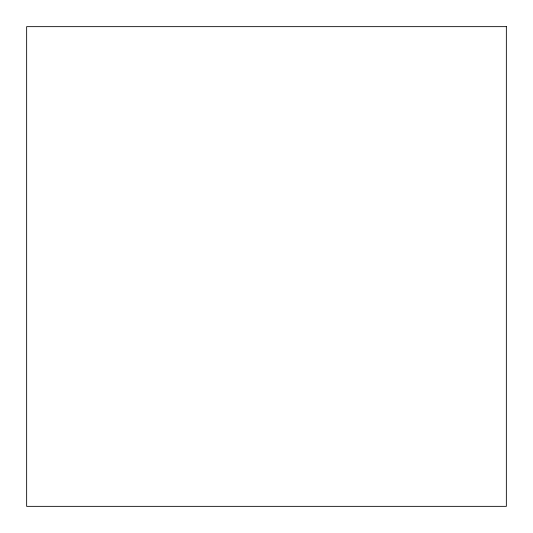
<?xml version="1.0" encoding="UTF-8"?>
<svg xmlns="http://www.w3.org/2000/svg" width="533" height="533" viewBox="0 0 533 533"><rect width="100%" height="100%" fill="white"/><g stroke="black" fill="none" stroke-linecap="round" stroke-linejoin="round"><path stroke-width="0.8" d="M506.35 26.65L26.65 26.65L26.65 506.35L506.35 506.35L506.35 26.65"/></g></svg>
